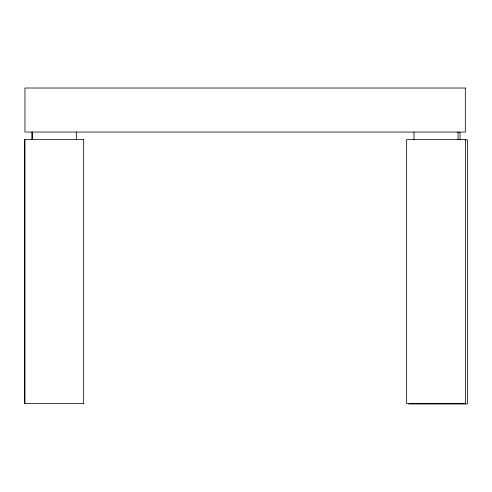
<?xml version="1.0" encoding="UTF-8"?>
<svg xmlns="http://www.w3.org/2000/svg" width="492" height="492" viewBox="0 0 492 492"><rect width="100%" height="100%" fill="white"/><g stroke="black" fill="none" stroke-linecap="round" stroke-linejoin="round"><path stroke-width="0.74" d="M457.781 132.416L460.063 132.416L460.063 139.826M465.112 139.826L467.4 139.826L467.4 403.981L408.686 403.981M458.04 132.053L458.04 139.464M414.006 132.053L414.006 139.464M76.328 132.053L76.328 139.464M32.288 132.053L32.288 139.464M31.937 132.053L31.937 139.464M24.951 139.464L24.951 403.618M465.327 88.019L24.951 88.019L24.951 132.053L465.327 132.053L465.327 88.019M83.665 139.464L24.6 139.464L24.6 403.618L83.665 403.618L83.665 139.464M465.383 139.464L406.663 139.464L406.663 403.618L465.383 403.618L465.383 139.464"/></g></svg>
